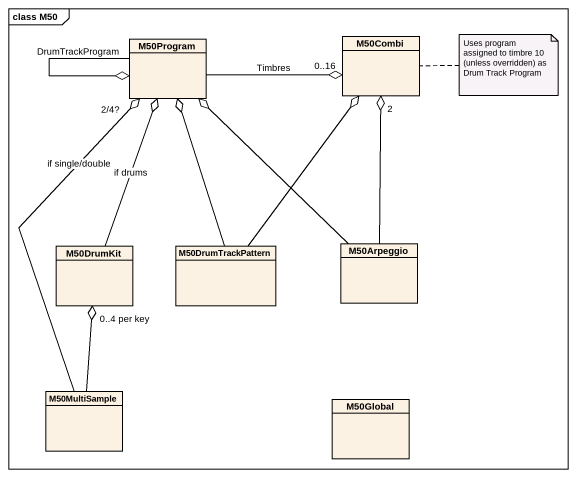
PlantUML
@startuml
mainframe class M50
hide circle
hide empty members
class M50Program
class M50Combi
class M50DrumKit
class M50DrumTrackPattern
class M50Arpeggio
class M50MultiSample
class M50Global
M50Program --o M50Program : DrumTrackProgram
M50Program -right-o "0..16" M50Combi : Timbres
M50DrumKit -up-o M50Program : if drums
M50DrumTrackPattern -up-o M50Program
M50DrumTrackPattern -up-o M50Combi
M50Arpeggio -up-o M50Program
M50Arpeggio -up-o "2" M50Combi
M50MultiSample -up-o "2/4?" M50Program : if single/double
M50MultiSample -up-o "0..4 per key" M50DrumKit
note right of M50Combi : Uses program assigned to timbre 10 (unless overridden) as Drum Track Program
@enduml
